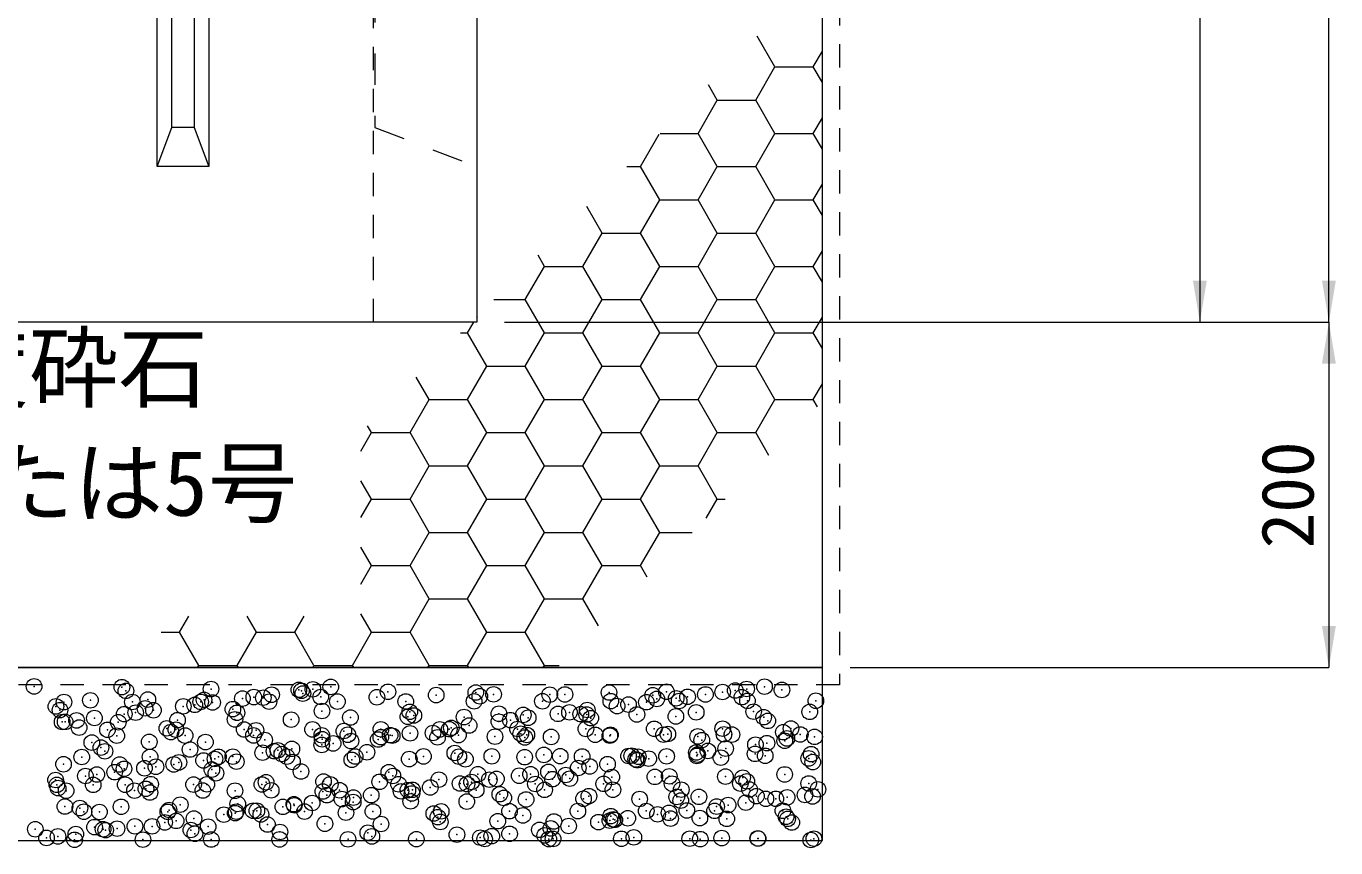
# Model space of a CAD drawing. Units: millimetres at full size; details may follow other scales. Extents: x 40781 to 122968, y -21714 to -2620.
# Drawn here: x 65642 to 66399, y -12523 to -12047 of the extents above; entities that cross this region are included whole.
import ezdxf
from ezdxf.enums import TextEntityAlignment as Align

# ---------------------------------------------------------------- set-up
doc = ezdxf.new("R2010")
doc.units = ezdxf.units.MM
doc.header["$LTSCALE"] = 18
doc.header["$PDMODE"] = 32
doc.header["$PDSIZE"] = 9
doc.linetypes.add('USER2', pattern=[1.35, 0.75, -0.6])
doc.linetypes.add('USER3', pattern=[2, 1, -1])
for name, color, linetype, lineweight in [('0_2', 7, 'Continuous', 9), ('ハッチング', 7, 'Continuous', 5), ('寸法線', 7, 'Continuous', 9), ('本体', 2, 'Continuous', 13)]:
    doc.layers.add(name, color=color, linetype=linetype, lineweight=lineweight)
doc.styles.add('ＭＳ ゴシック', font='')
doc.styles.get('ＭＳ ゴシック').set_extended_font_data('MS Gothic')

# ---------------------------------------------------------------- blocks, each defined once
blk = doc.blocks.new('filled_arrow')
at = {"color": 0, "linetype": 'Continuous', "lineweight": -2}
blk.add_solid([(7.5, 1.25), (0, 0), (7.5, -1.25)], dxfattribs=at)

msp = doc.modelspace()

# ---------------------------------------------------------------- linework, layer by layer
at = {"layer": '0_2', "linetype": 'USER3'}
for p, q in [((65843.38, -11811.18), (65843.38, -12105.88)), ((65843.38, -12105.88), (65902.38, -12128.58))]:
    msp.add_line(p, q, dxfattribs=at)
at = {"layer": '0_2'}
for p, q in [((65717.38, -12128.58), (65725.88, -12105.88)), ((65738.88, -12105.88), (65747.38, -12128.58))]:
    msp.add_line(p, q, dxfattribs=at)
for points in [[(65717.38, -11803.62), (65747.38, -11803.62), (65747.38, -12128.58), (65717.38, -12128.58)], [(65725.88, -11811.18), (65738.88, -11811.18), (65738.88, -12105.88), (65725.88, -12105.88)]]:
    msp.add_lwpolyline(points, close=True, dxfattribs=at)
at = {"layer": 'ハッチング'}
for p, q in [((66074.92, -12070.87), (66064.68, -12053.13)), ((66097.15, -12070.87), (66102.38, -12061.81)), ((66063.81, -12090.12), (66074.92, -12070.87)), ((66074.93, -12070.87), (66097.15, -12070.87)), ((66102.38, -12079.93), (66097.15, -12070.87)), ((66041.59, -12090.12), (66036.5, -12081.31)), ((66030.47, -12109.37), (66041.59, -12090.12)), ((66041.59, -12090.12), (66063.81, -12090.12)), ((66074.92, -12109.37), (66063.81, -12090.12)), ((66097.15, -12109.37), (66102.38, -12100.31)), ((66008.45, -12109.37), (66030.48, -12109.37)), ((66041.59, -12128.61), (66030.47, -12109.37)), ((66063.81, -12128.61), (66074.92, -12109.37)), ((66074.93, -12109.37), (66097.15, -12109.37)), ((66102.38, -12118.43), (66097.15, -12109.37)), ((65997.14, -12128.61), (66007.97, -12109.84)), ((65989.2, -12128.61), (65997.14, -12128.61)), ((66008.25, -12147.86), (65997.14, -12128.61)), ((66030.47, -12147.86), (66041.59, -12128.61)), ((66041.59, -12128.61), (66063.81, -12128.61)), ((66074.92, -12147.86), (66063.81, -12128.61)), ((66097.15, -12147.86), (66102.38, -12138.8)), ((65974.91, -12167.11), (65966.05, -12151.76)), ((65997.14, -12167.11), (66008.25, -12147.86)), ((66008.25, -12147.86), (66030.48, -12147.86)), ((66041.59, -12167.11), (66030.47, -12147.86)), ((66063.81, -12167.11), (66074.92, -12147.86)), ((66074.93, -12147.86), (66097.15, -12147.86)), ((66102.38, -12156.92), (66097.15, -12147.86)), ((65963.8, -12186.36), (65974.91, -12167.11)), ((65974.91, -12167.11), (65997.14, -12167.11)), ((66008.25, -12186.36), (65997.14, -12167.11)), ((66030.47, -12186.36), (66041.59, -12167.11)), ((66041.59, -12167.11), (66063.81, -12167.11)), ((66074.92, -12186.36), (66063.81, -12167.11)), ((66097.15, -12186.36), (66102.38, -12177.3)), ((65941.57, -12186.36), (65937.87, -12179.94)), ((65930.46, -12205.6), (65941.57, -12186.36)), ((65941.57, -12186.36), (65963.8, -12186.36)), ((65974.91, -12205.6), (65963.8, -12186.36)), ((65997.14, -12205.6), (66008.25, -12186.36)), ((66008.25, -12186.36), (66030.48, -12186.36)), ((66041.59, -12205.6), (66030.47, -12186.36)), ((66063.81, -12205.6), (66074.92, -12186.36)), ((66074.93, -12186.36), (66097.15, -12186.36)), ((66102.38, -12195.42), (66097.15, -12186.36)), ((65912.22, -12205.6), (65930.46, -12205.6)), ((65941.57, -12224.85), (65930.46, -12205.6)), ((65963.8, -12224.85), (65974.91, -12205.6)), ((65974.91, -12205.6), (65997.14, -12205.6)), ((66008.25, -12224.85), (65997.14, -12205.6)), ((66030.47, -12224.85), (66041.59, -12205.6)), ((66041.59, -12205.6), (66063.81, -12205.6)), ((66074.92, -12224.85), (66063.81, -12205.6)), ((65902.38, -12215.75), (65902.8, -12215.01)), ((65897.12, -12224.85), (65900.72, -12218.62)), ((66097.15, -12224.85), (66102.38, -12215.79)), ((65892.97, -12224.85), (65897.12, -12224.85)), ((65908.24, -12244.1), (65897.12, -12224.85)), ((65930.46, -12244.1), (65941.57, -12224.85)), ((65941.57, -12224.85), (65963.8, -12224.85)), ((65974.91, -12244.1), (65963.8, -12224.85)), ((65997.14, -12244.1), (66008.25, -12224.85)), ((66008.25, -12224.85), (66030.48, -12224.85)), ((66041.59, -12244.1), (66030.47, -12224.85)), ((66063.81, -12244.1), (66074.92, -12224.85)), ((66074.93, -12224.85), (66097.15, -12224.85)), ((66102.38, -12233.91), (66097.15, -12224.85)), ((65897.12, -12263.35), (65908.24, -12244.1)), ((65908.24, -12244.1), (65930.46, -12244.1)), ((65941.57, -12263.35), (65930.46, -12244.1)), ((65963.8, -12263.35), (65974.91, -12244.1)), ((65974.91, -12244.1), (65997.14, -12244.1)), ((66008.25, -12263.35), (65997.14, -12244.1)), ((66030.47, -12263.35), (66041.59, -12244.1)), ((66041.59, -12244.1), (66063.81, -12244.1)), ((66074.92, -12263.35), (66063.81, -12244.1)), ((65874.9, -12263.35), (65867.42, -12250.4)), ((66097.15, -12263.35), (66102.38, -12254.28)), ((65863.79, -12282.59), (65874.9, -12263.35)), ((65874.9, -12263.35), (65897.12, -12263.35)), ((65908.24, -12282.59), (65897.12, -12263.35)), ((65930.46, -12282.59), (65941.57, -12263.35)), ((65941.57, -12263.35), (65963.8, -12263.35)), ((65974.91, -12282.59), (65963.8, -12263.35)), ((65997.14, -12282.59), (66008.25, -12263.35)), ((66008.25, -12263.35), (66030.48, -12263.35)), ((66041.59, -12282.59), (66030.47, -12263.35)), ((66063.81, -12282.59), (66074.92, -12263.35)), ((66074.93, -12263.35), (66097.15, -12263.35)), ((66099.65, -12267.67), (66097.15, -12263.35)), ((65835.4, -12293.26), (65841.56, -12282.59)), ((65841.56, -12282.59), (65839.24, -12278.58)), ((65841.56, -12282.59), (65863.79, -12282.59)), ((65874.9, -12301.84), (65863.79, -12282.59)), ((65897.12, -12301.84), (65908.24, -12282.59)), ((65908.24, -12282.59), (65930.46, -12282.59)), ((65941.57, -12301.84), (65930.46, -12282.59)), ((65963.8, -12301.84), (65974.91, -12282.59)), ((65974.91, -12282.59), (65997.14, -12282.59)), ((66008.25, -12301.84), (65997.14, -12282.59)), ((66030.47, -12301.84), (66041.59, -12282.59)), ((66041.59, -12282.59), (66063.81, -12282.59)), ((66071.47, -12295.85), (66063.81, -12282.59)), ((65863.79, -12321.09), (65874.9, -12301.84)), ((65874.9, -12301.84), (65897.12, -12301.84)), ((65908.24, -12321.09), (65897.12, -12301.84)), ((65930.46, -12321.09), (65941.57, -12301.84)), ((65941.57, -12301.84), (65963.8, -12301.84)), ((65974.91, -12321.09), (65963.8, -12301.84)), ((65997.14, -12321.09), (66008.25, -12301.84)), ((66008.25, -12301.84), (66030.48, -12301.84)), ((66041.59, -12321.09), (66030.47, -12301.84)), ((65841.56, -12321.09), (65835.4, -12310.42)), ((65835.4, -12331.76), (65841.56, -12321.09)), ((65841.56, -12321.09), (65863.79, -12321.09)), ((65874.9, -12340.34), (65863.79, -12321.09)), ((65897.12, -12340.33), (65908.24, -12321.09)), ((65908.24, -12321.09), (65930.46, -12321.09)), ((65941.57, -12340.34), (65930.46, -12321.09)), ((65963.8, -12340.33), (65974.91, -12321.09)), ((65974.91, -12321.09), (65997.14, -12321.09)), ((66008.25, -12340.34), (65997.14, -12321.09)), ((66035.24, -12332.08), (66041.59, -12321.09)), ((66041.59, -12321.09), (66046.23, -12321.09)), ((65863.79, -12359.58), (65874.9, -12340.33)), ((65874.9, -12340.33), (65897.12, -12340.33)), ((65908.24, -12359.58), (65897.12, -12340.34)), ((65930.46, -12359.58), (65941.57, -12340.33)), ((65941.57, -12340.33), (65963.8, -12340.33)), ((65974.91, -12359.58), (65963.8, -12340.34)), ((65997.14, -12359.58), (66008.25, -12340.33)), ((66008.25, -12340.33), (66026.99, -12340.33)), ((65841.56, -12359.58), (65835.4, -12348.91)), ((65835.4, -12370.25), (65841.56, -12359.58)), ((65841.56, -12359.58), (65863.79, -12359.58)), ((65874.9, -12378.83), (65863.79, -12359.58)), ((65897.12, -12378.83), (65908.24, -12359.58)), ((65908.24, -12359.58), (65930.46, -12359.58)), ((65941.57, -12378.83), (65930.46, -12359.58)), ((65963.8, -12378.83), (65974.91, -12359.58)), ((65974.91, -12359.58), (65997.14, -12359.58)), ((66001.02, -12366.3), (65997.14, -12359.58)), ((65863.79, -12398.08), (65874.9, -12378.83)), ((65874.9, -12378.83), (65897.12, -12378.83)), ((65908.24, -12398.08), (65897.12, -12378.83)), ((65930.46, -12398.08), (65941.57, -12378.83)), ((65941.57, -12378.83), (65963.8, -12378.83)), ((65972.84, -12394.48), (65963.8, -12378.83)), ((65730.44, -12398.08), (65735.82, -12388.75)), ((65774.89, -12398.08), (65769.5, -12388.75)), ((65797.11, -12398.08), (65802.5, -12388.75)), ((65841.56, -12398.08), (65835.4, -12387.41)), ((65719.74, -12398.08), (65730.44, -12398.08)), ((65741.55, -12417.32), (65730.44, -12398.08)), ((65763.77, -12417.32), (65774.89, -12398.08)), ((65774.89, -12398.08), (65797.11, -12398.08)), ((65808.22, -12417.32), (65797.11, -12398.08)), ((65830.45, -12417.32), (65841.56, -12398.08)), ((65841.56, -12398.08), (65863.79, -12398.08)), ((65874.9, -12417.32), (65863.79, -12398.08)), ((65897.12, -12417.32), (65908.24, -12398.08)), ((65908.24, -12398.08), (65930.46, -12398.08)), ((65941.57, -12417.32), (65930.46, -12398.08)), ((65740.8, -12418.62), (65741.55, -12417.32)), ((65741.55, -12417.32), (65763.77, -12417.32)), ((65764.52, -12418.62), (65763.77, -12417.32)), ((65807.48, -12418.62), (65808.22, -12417.32)), ((65808.23, -12417.32), (65830.45, -12417.32)), ((65831.2, -12418.62), (65830.45, -12417.32)), ((65874.15, -12418.62), (65874.9, -12417.32)), ((65874.9, -12417.32), (65897.12, -12417.32)), ((65897.87, -12418.62), (65897.12, -12417.32)), ((65940.83, -12418.62), (65941.57, -12417.32)), ((65941.57, -12417.32), (65950, -12417.32))]:
    msp.add_line(p, q, dxfattribs=at)
at = {"layer": 'ハッチング', "linetype": 'USER2', "lineweight": 9}
msp.add_lwpolyline([(65902.38, -11158.62), (66112.38, -11158.62), (66112.38, -12428.62), (65122.38, -12428.62), (65122.38, -11158.62), (65332.38, -11158.62)], dxfattribs=at)
at = {"layer": 'ハッチング', "lineweight": 20}
msp.add_lwpolyline([(65332.38, -11168.62), (65132.38, -11168.62), (65132.38, -12418.62), (66102.38, -12418.62), (66102.38, -11168.62), (65902.38, -11168.62)], dxfattribs=at)
msp.add_lwpolyline([(65132.38, -12518.62), (66102.38, -12518.62), (66102.38, -12418.62), (65132.38, -12418.62)], close=True, dxfattribs=at)
at = {"layer": 'ハッチング'}
for p in [(65646.25, -12429.49), (65697.07, -12429.93), (65699.41, -12432.08), (65748.64, -12431.05), (65799.46, -12431.49), (65800.97, -12432.04), (65807.58, -12431.17), (65817.91, -12429.81), (66051.98, -12431.88), (66058.59, -12431.01), (66068.92, -12429.65), (66078.98, -12431.52), (65663.56, -12438.58), (65678.85, -12437.54), (65703.11, -12438.51), (65712.1, -12437.12), (65742.66, -12438.44), (65744.58, -12437.27), (65749.54, -12438.81), (65766.79, -12436.54), (65773.4, -12435.67), (65778.89, -12436.04), (65782.21, -12438.36), (65783.72, -12434.31), (65801.8, -12433.64), (65812.13, -12435.61), (65821.76, -12438.29), (65844.62, -12435.77), (65851.03, -12432.61), (65861.31, -12438.22), (65878.92, -12434.53), (65900.86, -12438.15), (65901.84, -12433.05), (65904.18, -12435.2), (65912.16, -12434.11), (65940.41, -12438.08), (65944.65, -12434.26), (65953.41, -12434.17), (65978.95, -12433.03), (65979.96, -12438.01), (65990.22, -12440.01), (66000.55, -12438.65), (66004.23, -12434.61), (66006.57, -12436.75), (66012.19, -12432.6), (66017.8, -12436.38), (66019.51, -12437.93), (66024.41, -12435.51), (66034.73, -12434.15), (66044.68, -12432.76), (66055.8, -12435.73), (66059.06, -12437.86), (66098.61, -12437.79), (65658.89, -12441.08), (65661.24, -12443.22), (65698.42, -12445.54), (65705.03, -12444.67), (65710.46, -12442.2), (65715.35, -12443.31), (65732.6, -12441.04), (65739.21, -12440.17), (65761.28, -12442.64), (65763.62, -12444.78), (65812.85, -12443.76), (65829.3, -12447.52), (65862.55, -12447.09), (65863.67, -12444.2), (65866.01, -12446.34), (65895.03, -12447.25), (65915.23, -12445.32), (65929.33, -12446.01), (65949.43, -12445.38), (65956.04, -12444.51), (65962.58, -12445.59), (65966.05, -12445.76), (65966.36, -12443.15), (65983.61, -12440.88), (65995.07, -12445.75), (66017.62, -12446.88), (66029.37, -12444.51), (66062.61, -12444.09), (66068.44, -12447.32), (66095.1, -12444.24), (65662.48, -12450.1), (65664.23, -12450.04), (65670.84, -12449.17), (65672.28, -12453.35), (65681.17, -12447.81), (65688.73, -12454.62), (65694.97, -12450.26), (65723.1, -12453.78), (65728.28, -12454.54), (65729.27, -12449.02), (65762.51, -12448.6), (65767.83, -12454.47), (65774.67, -12454.91), (65795, -12448.75), (65807.38, -12454.4), (65846.93, -12454.33), (65881.05, -12454.38), (65886.48, -12454.26), (65887.67, -12453.51), (65897.99, -12452.15), (65915.24, -12449.88), (65921.85, -12449.01), (65926.03, -12454.18), (65932.18, -12447.65), (65965.58, -12454.11), (65968.39, -12447.9), (66005.13, -12454.04), (66044.68, -12453.97), (66070.78, -12449.46), (66084.23, -12453.9), (65679.65, -12462.01), (65694.09, -12458.03), (65712.9, -12461.59), (65725.44, -12455.93), (65733.64, -12457.96), (65745.38, -12461.74), (65773.19, -12457.88), (65779.69, -12460.51), (65812.74, -12457.81), (65812.93, -12460.08), (65819.29, -12462.51), (65825.49, -12455.34), (65827.83, -12457.49), (65829.62, -12461.15), (65845.42, -12460.24), (65846.87, -12458.88), (65852.29, -12457.74), (65853.48, -12458.01), (65863.8, -12456.65), (65877.06, -12456.47), (65879.72, -12459), (65891.84, -12457.67), (65912.96, -12458.58), (65927.87, -12456.9), (65930.22, -12459.05), (65931.39, -12457.6), (65945.45, -12458.73), (65970.94, -12457.52), (65979.44, -12458.03), (65979.75, -12457.5), (66010.49, -12457.45), (66012.99, -12457.07), (66030.26, -12458.46), (66032.6, -12460.61), (66045.48, -12457.23), (66050.04, -12457.38), (66070.3, -12462.35), (66079.78, -12455.99), (66080.63, -12460.99), (66081.83, -12459.59), (66089.59, -12457.31), (66097.88, -12458.72), (65684.92, -12464.93), (65687.27, -12467.08), (65713.37, -12470.31), (65736.49, -12466.05), (65752.92, -12470.24), (65761.25, -12470.15), (65778.5, -12467.88), (65785.11, -12467.01), (65787.31, -12466.49), (65789.65, -12468.63), (65792.47, -12470.17), (65795.43, -12465.65), (65812.68, -12463.38), (65832.02, -12470.09), (65838.88, -12467.61), (65871.57, -12470.02), (65889.7, -12468.05), (65892.04, -12470.19), (65911.12, -12469.95), (65941.26, -12469.17), (65950.67, -12469.88), (65963.38, -12470.06), (65990.22, -12469.81), (65992.08, -12469.61), (65995.87, -12470.22), (66012.26, -12469.99), (66029.51, -12467.72), (66029.77, -12469.74), (66030.17, -12468.98), (66036.12, -12466.85), (66046.44, -12465.49), (66063.41, -12468.56), (66063.69, -12463.22), (66069.32, -12469.66), (66095.9, -12468.71), (65663.28, -12474.57), (65673.82, -12470.38), (65695.77, -12474.73), (65698.31, -12477.2), (65710.13, -12476.88), (65716.74, -12476.01), (65727.06, -12474.65), (65730.07, -12473.49), (65744.31, -12472.38), (65749.13, -12477.64), (65750.92, -12471.51), (65763.31, -12473.07), (65795.8, -12473.23), (65830.1, -12471.99), (65863.35, -12471.57), (65895.83, -12471.72), (65930.13, -12470.49), (65961.14, -12476.72), (65967.75, -12475.85), (65978.07, -12474.49), (65994.42, -12471.75), (65995.32, -12472.22), (66001.93, -12471.35), (66043.65, -12470.73), (66094.47, -12471.17), (66096.81, -12473.31), (65658.69, -12483.65), (65675.94, -12481.38), (65682.55, -12480.51), (65692.88, -12479.15), (65751.47, -12479.78), (65780.49, -12484.98), (65800.7, -12478.76), (65813.73, -12484.55), (65846.22, -12484.71), (65851.52, -12479.2), (65853.86, -12481.34), (65880.52, -12483.47), (65899.37, -12484.85), (65903.09, -12480.32), (65909.7, -12483.49), (65913.76, -12483.05), (65926.95, -12481.22), (65933.56, -12480.35), (65943.89, -12478.99), (65946.25, -12483.2), (65953.9, -12480.76), (65956.25, -12482.9), (65980.55, -12481.97), (66005.47, -12481.88), (66013.79, -12481.54), (66046.28, -12481.7), (66056.29, -12482.31), (66058.63, -12484.46), (66080.58, -12480.46), (65659.44, -12486.49), (65660.14, -12488.35), (65664.8, -12489.9), (65680.45, -12486.48), (65698.99, -12486.42), (65704.35, -12489.83), (65710.95, -12488.78), (65713.3, -12490.93), (65713.7, -12486.06), (65738.54, -12486.35), (65743.9, -12489.76), (65746.18, -12486.21), (65762.52, -12489.91), (65778.09, -12486.27), (65783.45, -12489.69), (65813.34, -12490.34), (65815.68, -12492.49), (65817.64, -12486.2), (65823, -12489.61), (65841.33, -12492.49), (65857.19, -12486.13), (65858.58, -12490.22), (65862.54, -12489.54), (65864.91, -12491.47), (65865.19, -12489.35), (65875.51, -12487.99), (65892.76, -12485.72), (65896.74, -12486.06), (65902.09, -12489.47), (65915.73, -12491.9), (65936.29, -12485.99), (65941.64, -12489.4), (65967.29, -12493.02), (65975.84, -12485.92), (65981.19, -12489.33), (66015.39, -12485.84), (66020.74, -12489.26), (66054.94, -12485.77), (66060.29, -12489.18), (66064.21, -12493.03), (66092.34, -12492.33), (66094.49, -12485.7), (66099.84, -12489.11), (65664.08, -12499.04), (65672.78, -12499.93), (65696.57, -12499.2), (65730.87, -12497.96), (65764.11, -12497.54), (65790.21, -12499.22), (65796.6, -12497.7), (65796.82, -12498.35), (65807.14, -12496.99), (65824.39, -12494.72), (65830.9, -12496.46), (65831, -12493.85), (65864.15, -12496.04), (65896.63, -12496.19), (65918.07, -12494.05), (65930.93, -12494.96), (65964.18, -12494.53), (65996.67, -12494.69), (66018.11, -12493.46), (66020.45, -12495.61), (66030.97, -12493.45), (66041.22, -12499.06), (66047.83, -12498.19), (66058.15, -12496.83), (66069.68, -12494.58), (66075.4, -12494.56), (66082.01, -12493.69), (66096.7, -12493.18), (65675.12, -12502.07), (65684.08, -12502.18), (65721.84, -12508.22), (65723.63, -12502.11), (65724.34, -12501.05), (65728.45, -12507.35), (65738.77, -12505.99), (65756.02, -12503.72), (65762.63, -12502.85), (65763.18, -12502.04), (65772.96, -12501.49), (65775.16, -12501.49), (65777.5, -12503.63), (65802.73, -12501.97), (65826.73, -12502.61), (65842.28, -12501.9), (65877.55, -12503.05), (65879.89, -12505.19), (65881.32, -12507.94), (65881.82, -12501.83), (65914.56, -12507.52), (65921.37, -12501.75), (65929.12, -12504.17), (65947.05, -12507.68), (65960.92, -12501.68), (65972.84, -12508.06), (65979.45, -12507.19), (65979.93, -12504.61), (65981.35, -12506.44), (65982.28, -12506.75), (65989.78, -12505.83), (66000.47, -12501.61), (66007.03, -12503.56), (66013.64, -12502.69), (66014.59, -12506.02), (66023.97, -12501.33), (66031.5, -12505.73), (66040.02, -12501.54), (66047.08, -12506.17), (66079.57, -12501.47), (66081.38, -12504.94), (66082.32, -12506.17), (65646.95, -12512.19), (65670.4, -12515), (65681.25, -12510.95), (65686.17, -12512.2), (65687.65, -12512.72), (65694.26, -12511.85), (65704.59, -12510.49), (65714.5, -12510.53), (65736.99, -12512.64), (65739.33, -12514.78), (65746.98, -12510.68), (65781.29, -12509.45), (65788.55, -12513.76), (65814.53, -12509.02), (65839.37, -12514.19), (65847.02, -12509.18), (65890.94, -12515.32), (65921.41, -12514.83), (65938.66, -12512.56), (65941.76, -12515.75), (65945.27, -12511.69), (65955.59, -12510.33), (66084.66, -12508.31), (65653.47, -12517.22), (65660.08, -12516.35), (65669.7, -12518.29), (65709.25, -12518.22), (65748.8, -12518.15), (65788.35, -12518.08), (65827.9, -12518), (65841.71, -12516.34), (65867.45, -12517.93), (65904.47, -12517.06), (65907, -12517.86), (65911.08, -12516.19), (65944.1, -12517.9), (65946.55, -12517.79), (65986.09, -12517.72), (65993.32, -12516.88), (66025.64, -12517.65), (66031.77, -12517.92), (66044.14, -12517.31), (66065.01, -12517.5), (66065.19, -12517.57), (66095.71, -12518.44), (66097.5, -12517.65)]:
    msp.add_point(p, dxfattribs=at)
at = {"layer": '寸法線'}
for p, q in [((66395.49, -12218.62), (66395.49, -10968.62)), ((66320.82, -11618.61), (66320.82, -12218.62)), ((65918.38, -12218.62), (66395.49, -12218.62)), ((65918.38, -12218.62), (66395.49, -12218.62)), ((65918.38, -12218.62), (66320.82, -12218.62)), ((66395.49, -12218.62), (66395.49, -12418.62)), ((66118.38, -12418.62), (66395.49, -12418.62))]:
    msp.add_line(p, q, dxfattribs=at)
at = {"layer": '本体', "linetype": 'USER2'}
msp.add_line((65842.38, -11621.83), (65842.38, -12218.62), dxfattribs=at)
at = {"layer": '本体'}
for p, q in [((65902.38, -11718.62), (65902.38, -12218.62)), ((65902.38, -12218.62), (65332.38, -12218.62))]:
    msp.add_line(p, q, dxfattribs=at)

# ---------------------------------------------------------------- block references
at = {"layer": '寸法線', "xscale": 3.2, "yscale": 3.2}
for p, rotation in [((66320.82, -12218.62), 90), ((66395.49, -12218.62), 90), ((66395.49, -12218.62), 270), ((66395.49, -12418.62), 90)]:
    msp.add_blockref('filled_arrow', p, dxfattribs=dict(at, rotation=rotation))

# ---------------------------------------------------------------- texts
at = {"layer": 'ハッチング', "style": 'ＭＳ ゴシック'}
for s, p in [('単粒度砕石', (65487.88, -12226.05)), ('（4号または5号', (65436.08, -12292.72))]:
    msp.add_text(s, height=37.98, dxfattribs=at).set_placement(p, align=Align.TOP_LEFT)
at = {"layer": '寸法線', "style": 'ＭＳ ゴシック'}
msp.add_text('200', height=30.38, rotation=90, dxfattribs=at).set_placement((66371.49, -12318.62), align=Align.MIDDLE_CENTER)

doc.saveas('drawing.dxf')
